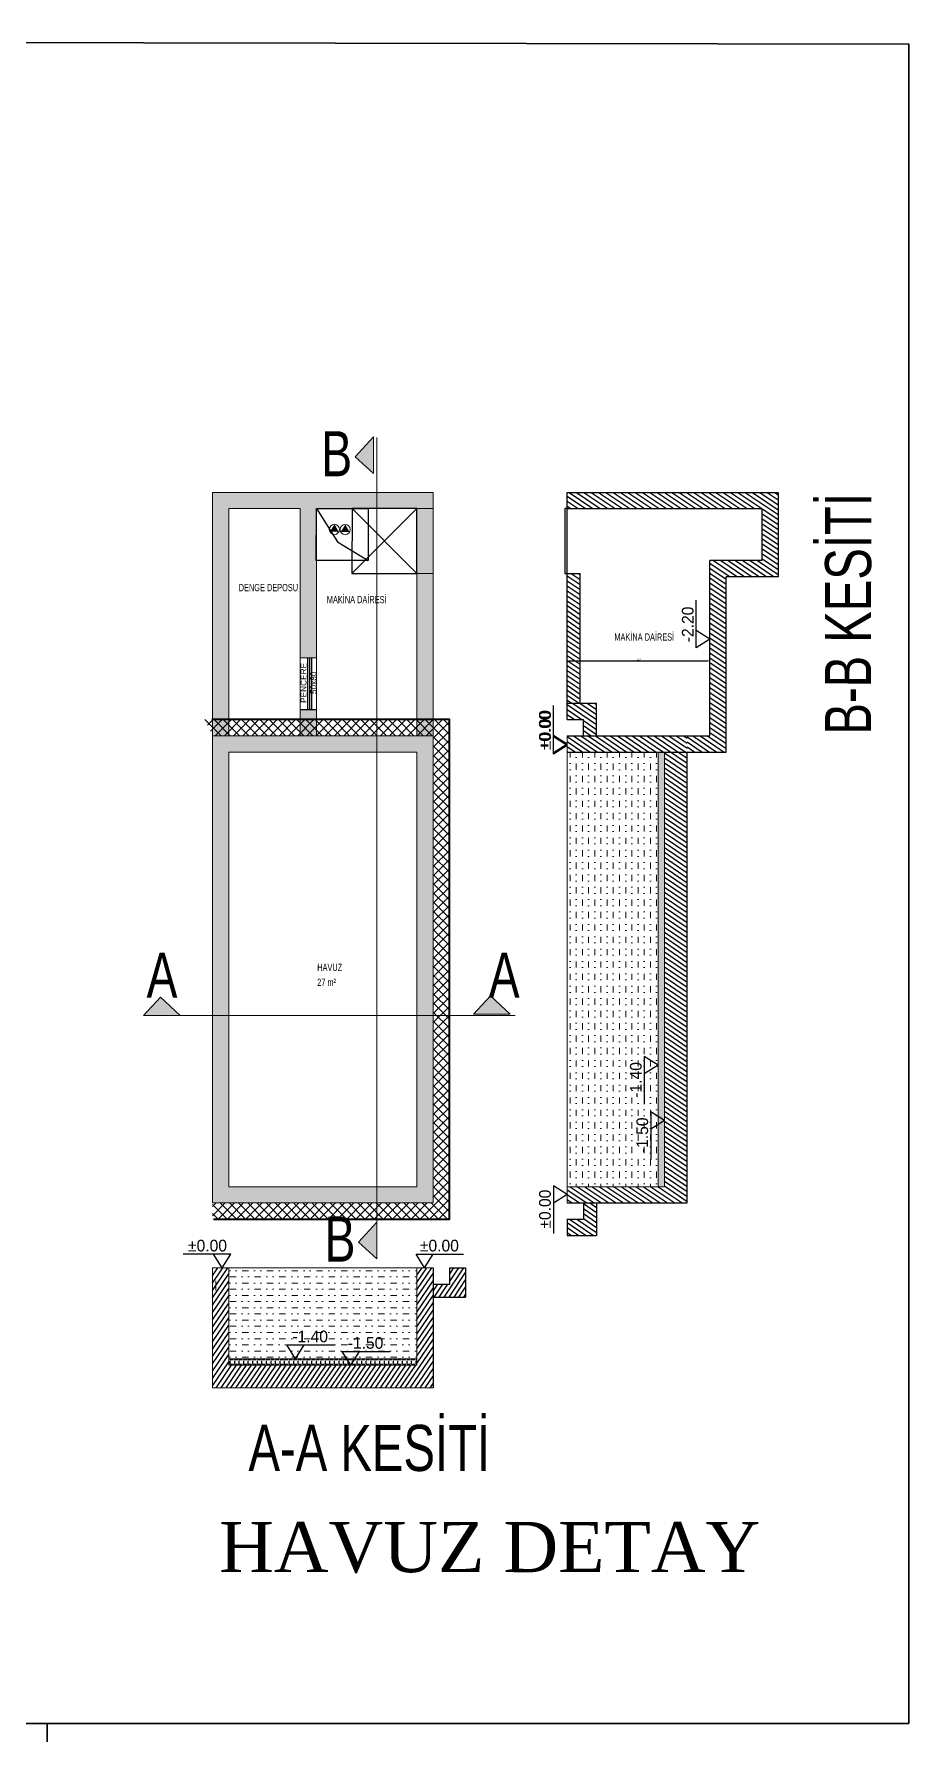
# Model space of a CAD drawing. Header units: millimetres. Extents: x 708 to 46452, y -4963 to 3960.
# Drawn here: x 44957 to 46304, y 1328 to 3959 of the extents above; entities that cross this region are included whole.
import ezdxf
from ezdxf.enums import TextEntityAlignment as Align

# ---------------------------------------------------------------- set-up
doc = ezdxf.new("R2010")
doc.units = ezdxf.units.MM
doc.linetypes.add('DUZ', pattern=[0])
for name, color, linetype, lineweight in [('20', 1, 'Continuous', 0), ('A-WALL', 113, 'Continuous', 18), ('G-0', 7, 'Continuous', 30), ('görünüş1', 251, 'Continuous', 35), ('H-Savak', 52, 'Continuous', 20), ('MERDİVEN GÖRÜNÜŞ', 171, 'Continuous', 30), ('SAVAK', 52, 'Continuous', 20), ('TEFRİŞ', 8, 'Continuous', 9), ('yal', 31, 'Continuous', 5), ('YAZI', 40, 'Continuous', 25), ('ölçü yatay', 150, 'DUZ', 18)]:
    doc.layers.add(name, color=color, linetype=linetype, lineweight=lineweight)
for name, color, linetype in [('DUVARTARAMA', 7, 'Continuous'), ('SIVA', 135, 'Continuous'), ('TEFRİŞ2', 2, 'Continuous')]:
    doc.layers.add(name, color=color, linetype=linetype)
doc.styles.add('MAHAL', font='swisscl.ttf', dxfattribs={"width": 0.6, "height": 40})
doc.styles.add('ROMANS', font='times.ttf')
doc.styles.get("Standard").update_dxf_attribs({"font": 'arial.ttf'})
doc.styles.add('STYLE1', font='times.ttf', dxfattribs={"width": 0.8, "height": 12.5})
doc.dimstyles.new('ISO-25', dxfattribs={"dimtxt": 2.5, "dimasz": 2.5, "dimexe": 1.25, "dimexo": 0.625, "dimtad": 1, "dimtxsty": 'Standard', "dimcen": 2.5, "dimadec": 0, "dimazin": 0, "dimtfac": 1, "dimtmove": 0, "dimatfit": 3, "dimfxl": 1, "dimarcsym": 0})
pattern_1 = [(0, (34390.105, 3705.174), (0, 6.985), [5.08, -1.905]), (90, (34390.105, 3705.174), (-6.985, 4e-16), [5.08, -1.905])]
pattern_2 = [(145.85286, (44131.2176, -8156.641), (-3.5643826, -5.2552523), [])]

# ---------------------------------------------------------------- blocks, each defined once
blk = doc.blocks.new('*D1785')
at = {"layer": 'Defpoints', "color": 0, "transparency": 16777216}
for p in [(45777.9, 2988), (45997.9, 2993.9), (45997.9, 2988)]:
    blk.add_point(p, dxfattribs=at)
at = {"layer": 'ölçü yatay', "color": 0, "lineweight": -2, "transparency": 16777216}
for p, q in [((45777.9, 2988.6), (45777.9, 2995.2)), ((45780.4, 2993.9), (45995.4, 2993.9)), ((45997.9, 2988.6), (45997.9, 2995.2))]:
    blk.add_line(p, q, dxfattribs=at)
at = {"layer": 'ölçü yatay', "color": 0, "transparency": 16777216}
for points in [[(45780.4, 2994.3), (45780.4, 2993.5), (45777.9, 2993.9)], [(45995.4, 2994.3), (45995.4, 2993.5), (45997.9, 2993.9)]]:
    blk.add_solid(points, dxfattribs=at)
at = {"layer": 'ölçü yatay', "color": 0, "transparency": 16777216, "insert": (45887.9, 2995.8), "char_height": 2.5, "attachment_point": 5}
blk.add_mtext('220', dxfattribs=at)

msp = doc.modelspace()

# ---------------------------------------------------------------- hatches: boundary and pattern name
h = msp.add_hatch()
h.set_pattern_fill('ANSI31', color=256, scale=2, angle=100.85286)
h.set_pattern_definition([(145.85286, (34390.105, 3705.174), (-3.5643826, -5.2552523), [])])
h.paths.add_polyline_path([(46022.932, 3123.212), (46102.932, 3123.212), (46102.932, 3253.212), (45777.932, 3253.212), (45777.932, 3228.212), (46077.932, 3228.212), (46077.932, 3148.212), (45997.932, 3148.212), (45997.932, 2878.212), (45962.932, 2878.212), (45962.932, 2853.212), (46022.932, 2853.212)])
h.paths.add_polyline_path([(45797.932, 3128.212), (45777.932, 3128.212), (45777.932, 2928.212), (45797.932, 2928.212)], flags=17)
h = msp.add_hatch()
h.set_pattern_fill('ANSI31', color=256, scale=2, angle=100.85286)
h.set_pattern_definition(pattern_2)
h.paths.add_polyline_path([(45822.932, 2928.212), (45777.932, 2928.212), (45777.932, 2903.212), (45802.932, 2903.212), (45802.932, 2878.212), (45822.932, 2878.212)])
h = msp.add_hatch()
h.set_pattern_fill('ANSI31', color=256, scale=2, angle=100.85286)
h.set_pattern_definition([(145.85286, (60224.7555, -2348.498), (-3.5643826, -5.2552523), [])])
h.paths.add_polyline_path([(45962.932, 2158.45), (45777.932, 2158.45), (45777.932, 2183.45), (45927.932, 2183.45), (45927.932, 2853.212), (45777.932, 2853.212), (45777.932, 2878.212), (45962.932, 2878.212)])
h = msp.add_hatch()
h.set_pattern_fill('ANSI31', color=256, scale=2, angle=100.85286)
h.set_pattern_definition(pattern_2)
h.paths.add_polyline_path([(45822.932, 2158.45), (45802.932, 2158.45), (45802.932, 2133.45), (45777.932, 2133.45), (45777.932, 2108.45), (45822.932, 2108.45)])
h = msp.add_hatch()
h.set_pattern_fill('ANSI31', color=256, scale=2, angle=10.85286)
h.set_pattern_definition([(55.85286, (40198.248, -12388.364), (-5.2552523, 3.5643826), [])])
h.paths.add_polyline_path([(45571.476, 1873.46), (45571.476, 2058.46), (45546.476, 2058.46), (45546.476, 1908.46), (45256.477, 1908.46), (45256.477, 2058.46), (45231.477, 2058.46), (45231.477, 1873.46)])
h = msp.add_hatch()
h.set_pattern_fill('ANSI31', color=256, scale=2, angle=10.85286)
h.set_pattern_definition([(55.85286, (34390.105, 3705.174), (-5.2552523, 3.5643826), [])])
h.paths.add_polyline_path([(45621.476, 2013.46), (45621.476, 2058.46), (45596.476, 2058.46), (45596.476, 2033.46), (45571.476, 2033.46), (45571.476, 2013.46)])
at = {"layer": 'DUVARTARAMA'}
h = msp.add_hatch(dxfattribs=at)
h.set_pattern_fill('ANGLE', color=0)
h.set_pattern_definition(pattern_1)
h.paths.add_polyline_path([(45256.477, 3228.212), (45366.477, 3228.212), (45366.477, 2998.302), (45391.477, 2998.302), (45391.477, 3148.254), (45391.434, 3148.254), (45391.477, 3228.257), (45391.479, 3228.254), (45446.476, 3228.225), (45446.476, 3228.265), (45546.476, 3228.212), (45546.476, 2903.212), (45571.476, 2903.212), (45571.476, 3253.212), (45231.477, 3253.212), (45231.477, 2903.212), (45256.477, 2903.212)])
h.paths.add_polyline_path([(45256.477, 2903.212), (45231.477, 2903.212), (45231.477, 2878.212), (45256.477, 2878.212)])
h.paths.add_polyline_path([(45391.477, 2903.212), (45366.477, 2903.212), (45366.477, 2878.212), (45391.477, 2878.212)])
h.paths.add_polyline_path([(45391.477, 2918.302), (45366.477, 2918.311), (45366.477, 2903.212), (45391.477, 2903.212)], flags=17)
h.paths.add_polyline_path([(45571.476, 2903.212), (45546.476, 2903.212), (45546.476, 2878.212), (45571.476, 2878.212)])
h = msp.add_hatch(dxfattribs=at)
h.set_pattern_fill('ANGLE', color=0, angle=35.593117)
h.set_pattern_definition([(35.59312, (35515.359, -2893.752), (-4.0654467, 5.6799972), [5.08, -1.905]), (125.59312, (35515.359, -2893.752), (-5.6799972, -4.0654467), [5.08, -1.905])])
h.paths.add_polyline_path([(45231.477, 2158.451), (45571.476, 2158.45), (45571.476, 2878.212), (45231.477, 2878.212)])
edge = h.paths.add_edge_path(flags=16)
edge.add_line((45546.476, 2183.451), (45256.477, 2183.451))
edge.add_line((45256.477, 2183.451), (45256.477, 2853.212))
edge.add_line((45256.477, 2853.212), (45546.476, 2853.212))
edge.add_line((45546.476, 2853.212), (45546.476, 2183.451))
edge.add_line((45546.476, 2183.451), (45429.977, 2183.451))
h = msp.add_hatch(dxfattribs=at)
h.set_pattern_fill('ANGLE', color=0, angle=90)
h.set_pattern_definition([(90, (44131.2176, -8156.641), (-6.985, 4e-16), [5.08, -1.905]), (180, (44131.2176, -8156.641), (-9e-16, -6.985), [5.08, -1.905])])
h.paths.add_polyline_path([(45927.932, 2183.45), (45927.932, 2853.212), (45917.932, 2853.212), (45917.932, 2183.45)])
h = msp.add_hatch(dxfattribs=at)
h.set_pattern_fill('ANGLE', color=0)
h.set_pattern_definition(pattern_1)
h.paths.add_polyline_path([(45546.476, 1908.46), (45256.477, 1908.46), (45256.477, 1918.46), (45546.476, 1918.46)])
at = {"layer": 'G-0', "lineweight": 18}
h = msp.add_hatch(dxfattribs=at)
h.set_pattern_fill('MUDST', color=5, scale=1.5, angle=450)
h.set_pattern_definition([(90, (84206.192, 13741.456), (-9.525, 19.05), [9.525, -9.525, 0, -9.525, 0, -9.525])])
h.paths.add_polyline_path([(45917.932, 2183.45), (45777.932, 2183.45), (45777.958, 2853.212), (45917.958, 2853.212)])
h = msp.add_hatch(dxfattribs=at)
h.set_pattern_fill('MUDST', color=5, scale=1.5, angle=360)
h.set_pattern_definition([(360, (56288.202, -36369.801), (19.05, 9.525), [9.525, -9.525, 0, -9.525, 0, -9.525])])
h.paths.add_polyline_path([(45546.476, 1918.46), (45546.476, 2058.46), (45256.552, 2058.433), (45256.552, 1918.433)])
at = {"layer": 'H-Savak', "lineweight": 0, "transparency": 33554498}
h = msp.add_hatch(dxfattribs=at)
h.set_pattern_fill('ANSI37', color=256, scale=80, angle=-180)
h.set_pattern_definition([(225, (43670.428, -4089.256), (7.071068, -7.071068), []), (315, (43670.428, -4089.256), (7.071068, 7.071068), [])])
edge = h.paths.add_edge_path()
edge.add_line((45206.476, 2903.212), (45231.477, 2903.212))
edge.add_line((45231.477, 2903.212), (45231.477, 2158.451))
edge.add_line((45231.477, 2158.451), (45596.476, 2158.451))
edge.add_line((45571.476, 2158.451), (45571.476, 2878.212))
edge.add_line((45571.476, 2878.212), (45231.902, 2878.212))
edge.add_line((45231.902, 2878.212), (45219.064, 2903.212))
edge.add_line((45219.064, 2903.212), (45596.476, 2903.212))
edge.add_line((45596.476, 2903.212), (45596.476, 2133.451))
edge.add_line((45596.476, 2133.451), (45206.476, 2133.451))
edge.add_line((45231.477, 2133.451), (45231.477, 2903.212))
at = {"layer": 'TEFRİŞ2'}
for points in [[(45419.458, 3204.064), (45426.081, 3192.377), (45412.296, 3192.7)], [(45436.112, 3203.675), (45442.736, 3191.988), (45428.95, 3192.31)]]:
    msp.add_hatch(color=256, dxfattribs=at).paths.add_polyline_path(points)
at = {"layer": 'yal'}
h = msp.add_hatch(color=256, dxfattribs=at)
h.dxf.hatch_style = 1
h.paths.add_polyline_path([(45479.57, 3282.092), (45479.57, 3338.76), (45451.16, 3308.144)])
h = msp.add_hatch(color=256, dxfattribs=at)
h.dxf.hatch_style = 1
h.paths.add_polyline_path([(45125.175, 2447.298), (45181.843, 2447.298), (45151.227, 2475.708)])
h = msp.add_hatch(color=256, dxfattribs=at)
h.dxf.hatch_style = 1
h.paths.add_polyline_path([(45633.609, 2449.074), (45690.276, 2449.074), (45659.661, 2477.484)])
h = msp.add_hatch(color=256, dxfattribs=at)
h.dxf.hatch_style = 1
h.paths.add_polyline_path([(45484.639, 2072.121), (45484.639, 2128.789), (45456.229, 2098.173)])

# ---------------------------------------------------------------- linework, layer by layer
for p, q in [((45777.932, 3253.212), (46102.932, 3253.212)), ((45777.932, 2928.212), (45777.932, 3253.212)), ((46102.932, 3253.212), (46102.932, 3123.212)), ((45777.932, 3228.212), (46077.932, 3228.212)), ((45997.932, 3228.212), (46077.932, 3228.212)), ((46077.932, 3228.212), (46077.932, 3148.212)), ((45997.932, 2878.212), (45997.932, 3148.212)), ((46077.932, 3148.212), (45997.932, 3148.212)), ((45777.932, 3128.212), (45797.932, 3128.212)), ((45797.932, 2928.212), (45797.932, 3128.212)), ((46022.932, 2853.212), (46022.932, 3123.212)), ((46102.932, 3123.212), (46022.932, 3123.212)), ((45777.932, 2903.212), (45777.932, 2928.212)), ((45777.932, 2928.212), (45822.932, 2928.212)), ((45822.932, 2878.212), (45822.932, 2928.212)), ((45777.932, 2903.212), (45802.932, 2903.212)), ((45802.932, 2878.212), (45802.932, 2903.212)), ((45777.932, 2878.212), (45962.932, 2878.212)), ((45777.932, 2878.212), (45997.932, 2878.212)), ((45777.932, 2853.212), (46022.932, 2853.212)), ((45962.932, 2158.45), (45962.932, 2853.212)), ((45777.932, 2158.45), (45962.932, 2158.45)), ((45802.932, 2158.45), (45802.932, 2133.45)), ((45822.932, 2158.45), (45822.932, 2108.45)), ((45777.932, 2133.45), (45777.932, 2108.45)), ((45777.932, 2133.45), (45802.932, 2133.45)), ((45777.932, 2108.45), (45822.932, 2108.45)), ((45571.476, 2058.46), (45571.476, 1873.46)), ((45596.476, 2058.46), (45621.476, 2058.46)), ((45596.476, 2058.46), (45596.476, 2033.46)), ((45621.476, 2058.46), (45621.476, 2013.46)), ((45571.476, 2033.46), (45596.476, 2033.46)), ((45571.476, 2013.46), (45621.476, 2013.46))]:
    msp.add_line(p, q)
msp.add_lwpolyline([(45777.932, 3228.212), (45774.395, 3228.212), (45774.395, 3128.212), (45777.932, 3128.212)], close=True)
at = {"layer": '20'}
msp.add_lwpolyline([(45231.477, 2158.451), (45571.476, 2158.45), (45571.476, 2878.212), (45231.477, 2878.212), (45231.477, 2158.451)], dxfattribs=at)
at = {"layer": 'A-WALL', "lineweight": 0}
msp.add_lwpolyline([(45546.476, 2183.451), (45256.477, 2183.451), (45256.477, 2853.212), (45546.476, 2853.212), (45546.476, 2183.451), (45429.977, 2183.451)], dxfattribs=at)
at = {"layer": 'G-0', "color": 212, "linetype": 'Continuous'}
for p, q in [((45976.718, 3013.828), (45976.718, 3087.137)), ((45997.932, 3027.123), (45976.718, 3040.418)), ((45997.932, 3027.123), (45976.718, 3013.828)), ((45756.718, 2851.807), (45756.718, 2925.115)), ((45756.718, 2849.917), (45756.718, 2923.225)), ((45777.932, 2865.102), (45756.718, 2878.397)), ((45777.932, 2863.212), (45756.718, 2876.507)), ((45777.932, 2865.102), (45756.718, 2851.807)), ((45777.932, 2863.212), (45756.718, 2849.917)), ((45917.932, 2370.665), (45896.718, 2383.96)), ((45896.718, 2383.96), (45896.718, 2310.652)), ((45917.932, 2370.665), (45896.718, 2357.37)), ((45927.869, 2285.372), (45906.656, 2298.668)), ((45906.656, 2298.668), (45906.656, 2225.359)), ((45927.869, 2285.372), (45906.656, 2272.077)), ((45777.932, 2171.56), (45756.718, 2184.855)), ((45756.718, 2184.855), (45756.718, 2111.547)), ((45777.932, 2171.56), (45756.718, 2158.265)), ((45259.772, 2079.673), (45186.464, 2079.673)), ((45246.477, 2058.46), (45233.182, 2079.673)), ((45246.477, 2058.46), (45259.772, 2079.673)), ((45558.366, 2058.46), (45545.071, 2079.673)), ((45545.071, 2079.673), (45618.379, 2079.673)), ((45558.366, 2058.46), (45571.661, 2079.673)), ((45359.261, 1918.46), (45345.966, 1939.673)), ((45345.966, 1939.673), (45419.274, 1939.673)), ((45359.261, 1918.46), (45372.556, 1939.673)), ((45444.554, 1908.522), (45431.258, 1929.735)), ((45431.258, 1929.735), (45504.567, 1929.735)), ((45444.554, 1908.522), (45457.849, 1929.735))]:
    msp.add_line(p, q, dxfattribs=at)
at = {"layer": 'G-0', "color": 5, "lineweight": 18}
for p, q in [((45777.932, 2853.212), (45777.932, 2183.45)), ((45256.477, 2058.46), (45546.476, 2058.46))]:
    msp.add_line(p, q, dxfattribs=at)
at = {"layer": 'görünüş1'}
msp.add_line((44976.7, 1356.56), (44976.7, 1328.131), dxfattribs=at)
msp.add_lwpolyline([(46304.326, 1356.56), (37465.416, 1356.56), (37465.356, 3959.23), (46304.266, 3943.825)], close=True, dxfattribs=at)
at = {"layer": 'MERDİVEN GÖRÜNÜŞ'}
for p, q in [((45391.48, 3228.253), (45424.048, 3176.954)), ((45546.476, 3228.212), (45446.422, 3128.265)), ((45446.476, 3228.212), (45546.422, 3128.212)), ((45424.046, 3176.956), (45471.434, 3148.212))]:
    msp.add_line(p, q, dxfattribs=at)
for points in [[(45391.477, 3228.254), (45471.477, 3228.212), (45471.434, 3148.212), (45391.434, 3148.254)], [(45546.476, 3228.212), (45446.476, 3228.265), (45446.422, 3128.265), (45546.422, 3128.212)]]:
    msp.add_lwpolyline(points, close=True, dxfattribs=at)
at = {"layer": 'SAVAK', "lineweight": 40}
msp.add_lwpolyline([(45232.96, 2133.451), (45596.476, 2133.451), (45596.476, 2903.212), (45230.45, 2903.212)], dxfattribs=at)
at = {"layer": 'SIVA'}
for p, q in [((45378.477, 2918.307), (45378.506, 2998.307)), ((45381.477, 2918.306), (45381.506, 2998.306)), ((45384.477, 2918.305), (45384.506, 2998.305)), ((45391.477, 2918.302), (45366.477, 2918.311))]:
    msp.add_line(p, q, dxfattribs=at)
at = {"layer": 'TEFRİŞ', "linetype": 'Continuous'}
for centre in [(45419.275, 3196.24), (45435.929, 3195.851)]:
    msp.add_circle(centre, 7.826, dxfattribs=at)
at = {"layer": 'yal'}
for p, q in [((45484.639, 3338.001), (45484.639, 2073.555)), ((45777.932, 2903.212), (45802.932, 2903.212)), ((45777.932, 2853.212), (45777.932, 2878.212)), ((45777.932, 2853.212), (45777.932, 2878.212)), ((45927.932, 2183.45), (45927.932, 2473.449)), ((45697.786, 2447.298), (45125.175, 2447.298)), ((45777.932, 2183.45), (45927.932, 2183.45)), ((45777.932, 2183.45), (45777.932, 2158.45)), ((45777.932, 2133.45), (45802.932, 2133.45)), ((45231.477, 2058.46), (45231.477, 1873.46)), ((45256.477, 2058.46), (45231.477, 2058.46)), ((45256.477, 2058.46), (45256.477, 1908.46)), ((45546.476, 2058.46), (45546.476, 1908.46)), ((45546.476, 2058.46), (45571.476, 2058.46)), ((45596.476, 2058.46), (45596.476, 2033.46)), ((45236.477, 2038.46), (45236.477, 2023.46)), ((45546.476, 1908.46), (45256.477, 1908.46)), ((45571.476, 1873.46), (45231.477, 1873.46))]:
    msp.add_line(p, q, dxfattribs=at)
at = {"layer": 'yal', "elevation": 0}
msp.add_lwpolyline([(45451.16, 3308.144), (45479.57, 3338.76), (45479.57, 3282.092)], close=True, dxfattribs=at)
at = {"layer": 'yal'}
for points in [[(45151.227, 2475.708), (45181.843, 2447.298), (45125.175, 2447.298)], [(45659.661, 2477.484), (45690.276, 2449.074), (45633.609, 2449.074)], [(45456.229, 2098.173), (45484.639, 2128.789), (45484.639, 2072.121)]]:
    msp.add_lwpolyline(points, close=True, dxfattribs=at)
at = {"layer": 'ölçü yatay'}
for p, q in [((45231.477, 2878.212), (45231.477, 3253.212)), ((45571.476, 3253.212), (45231.477, 3253.212)), ((45542.81, 3253.212), (45571.476, 3253.212)), ((45571.476, 2878.212), (45571.476, 3253.212)), ((45256.477, 2878.212), (45256.477, 3228.212)), ((45366.477, 3228.212), (45256.477, 3228.212)), ((45366.477, 2878.212), (45366.477, 3228.212)), ((45391.477, 2878.212), (45391.477, 3228.212)), ((45546.476, 3228.212), (45391.477, 3228.212)), ((45546.476, 2878.212), (45546.476, 3228.212)), ((45546.476, 3228.212), (45571.476, 3228.212)), ((45546.422, 3128.212), (45571.476, 3128.212)), ((45366.477, 2998.302), (45391.477, 2998.302)), ((45571.476, 2878.212), (45231.477, 2878.212)), ((45917.932, 2473.449), (45917.932, 2183.45)), ((45927.932, 2473.449), (45927.932, 2183.45)), ((45256.477, 1918.46), (45546.476, 1918.46)), ((45256.477, 1908.46), (45546.476, 1908.46))]:
    msp.add_line(p, q, dxfattribs=at)
for points in [[(45927.932, 2183.45), (45927.932, 2853.212), (45917.932, 2853.212), (45917.932, 2183.45)], [(45546.476, 1908.46), (45256.477, 1908.46), (45256.477, 1918.46), (45546.476, 1918.46)]]:
    msp.add_lwpolyline(points, close=True, dxfattribs=at)

# ---------------------------------------------------------------- texts
at = {"width": 0.7}
for s, height, rotation, p in [('DENGE DEPOSU', 11.15858, 0.030644, (45271.89, 3100.948)), ('MAKİNA DAİRESİ', 11.15858, 0.030644, (45407.64, 3082.397, 0)), ('MAKİNA DAİRESİ', 11.15858, 0.030644, (45850.657, 3024.783, 0)), ('HAVUZ', 11.1586, 359.969356, (45392.849, 2515.811)), ('27 m²', 11.1586, 359.969356, (45392.837, 2492.788))]:
    msp.add_text(s, height=height, rotation=rotation, dxfattribs=at).set_placement(p)
for s, p in [('PENCERE', (45376.302, 2928.894, 0)), ('50x80', (45391.533, 2942.508, 0))]:
    msp.add_text(s, height=9.1131, rotation=89.979062).set_placement(p)
at = {"layer": 'G-0', "color": 212, "linetype": 'Continuous', "insert": (45963.782, 3049.817), "char_height": 18, "attachment_point": 5, "rotation": 90, "style": 'ROMANS'}
msp.add_mtext('{\\fBradley Hand ITC|b0|i0|c0|p66;-2.20}', dxfattribs=at)
at = {"layer": 'G-0', "color": 6, "char_height": 18, "attachment_point": 5, "rotation": 90, "style": 'ROMANS'}
for s, insert in [('{\\fBradley Hand ITC|b0|i0|c0|p66;%%P0.00}', (45743.782, 2887.796)), ('{\\fBradley Hand ITC|b0|i0|c0|p66;%%P0.00}', (45743.782, 2885.906)), ('{\\fBradley Hand ITC|b0|i0|c0|p66;-1.40}', (45883.782, 2347.971)), ('{\\fBradley Hand ITC|b0|i0|c0|p66;-1.50}', (45893.72, 2262.678)), ('{\\fBradley Hand ITC|b0|i0|c0|p66;%%P0.00}', (45743.782, 2148.866))]:
    msp.add_mtext(s, dxfattribs=dict(at, insert=insert))
at = {"layer": 'G-0', "color": 6, "char_height": 18, "attachment_point": 5, "style": 'ROMANS'}
for s, insert in [('{\\fBradley Hand ITC|b0|i0|c0|p66;%%P0.00}', (45223.783, 2092.609)), ('{\\fBradley Hand ITC|b0|i0|c0|p66;%%P0.00}', (45581.06, 2092.609)), ('{\\fBradley Hand ITC|b0|i0|c0|p66;-1.40}', (45381.955, 1952.609)), ('{\\fBradley Hand ITC|b0|i0|c0|p66;-1.50}', (45467.247, 1942.671))]:
    msp.add_mtext(s, dxfattribs=dict(at, insert=insert))
at = {"layer": 'yal', "style": 'MAHAL'}
for s, height, rotation, p in [('B', 69.474, 0.025815, (45399.19, 3278.042, 0)), ('B-B KESİTİ', 71.0355, 89.974185, (46246.172, 2879.964)), ('A', 69.474, 0.025815, (45129.965, 2474.732)), ('A', 69.474, 0.025815, (45657.127, 2474.732)), ('B', 69.474, 0.025815, (45404.259, 2068.071)), ('A-A KESİTİ', 71.0355, 359.974185, (45286.93, 1745.591))]:
    msp.add_text(s, height=height, rotation=rotation, dxfattribs=at).set_placement(p)
at = {"layer": 'YAZI', "linetype": 'Continuous', "style": 'STYLE1'}
msp.add_text('HAVUZ DETAY', height=77.3545, dxfattribs=at).set_placement((45658.506, 1628.264), align=Align.MIDDLE_CENTER)

# ---------------------------------------------------------------- dimensions: what is measured, and where the dimension line sits
at = {"layer": 'ölçü yatay'}
dim = msp.add_aligned_dim(p1=(45777.932, 2987.991), p2=(45997.932, 2987.991), distance=5.918, dimstyle='ISO-25', dxfattribs=at)
dim.commit()
dim.dimension.update_dxf_attribs({"geometry": '*D1785', "text_midpoint": (45887.932, 2995.811)})

doc.saveas('drawing.dxf')
